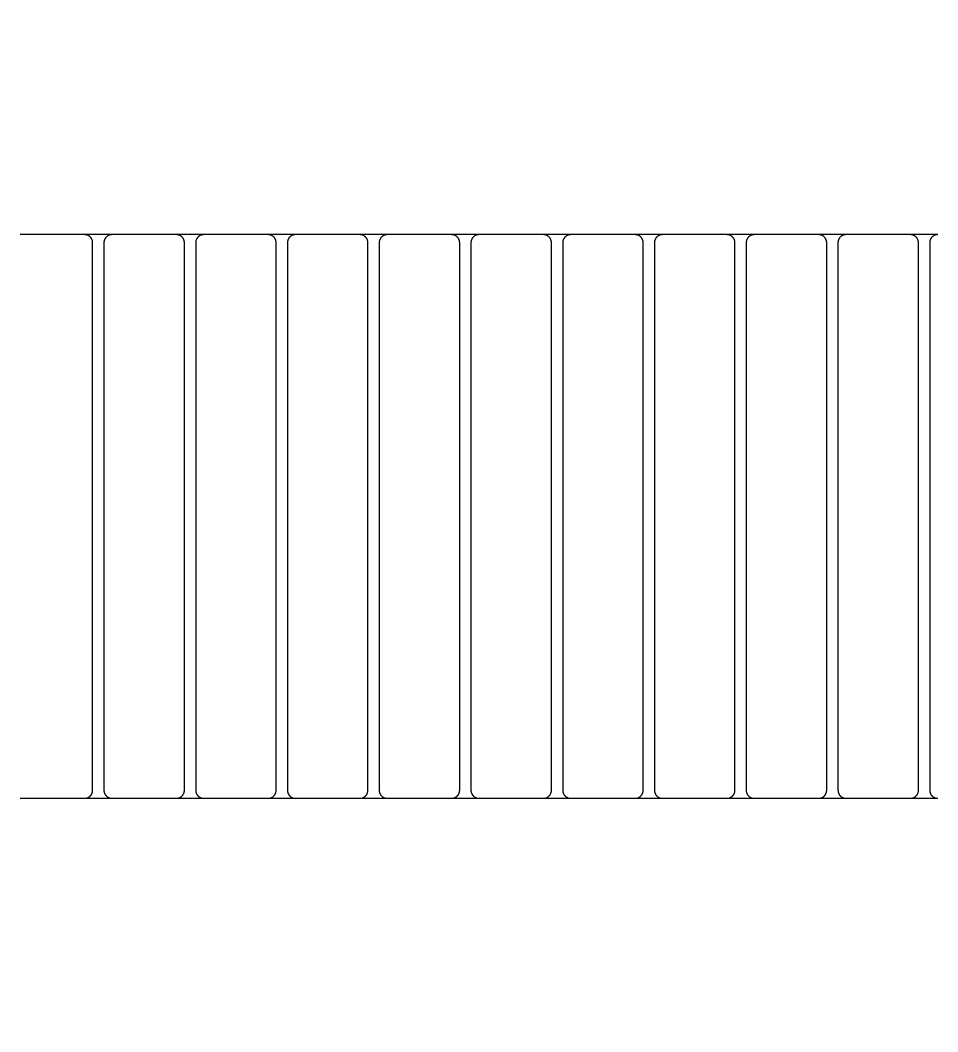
# Model space of a CAD drawing. Header units: millimetres. Extents: x -58335 to 291665, y -66693 to 213307.
# Drawn here: x 174283 to 174853, y -15647 to -15019 of the extents above; entities that cross this region are included whole.
import ezdxf

# ---------------------------------------------------------------- set-up
doc = ezdxf.new("R2010")
doc.units = ezdxf.units.MM
doc.header["$LTSCALE"] = 1000
for name, color, linetype in [('X-SITE$0$-MY-녹지', 254, 'Continuous'), ('X-SITE$0$-MY-시설선', 254, 'Continuous'), ('X-SITE$0$-MY-시설선 wood', 254, 'Continuous')]:
    doc.layers.add(name, color=color, linetype=linetype)
pattern_1 = [(0, (-29382.5, 14650.24), (317.5, 317.5), [158.75, -476.25]), (90, (-29303.13, 14570.87), (-317.5, 317.5), [158.75, -476.25])]

# ---------------------------------------------------------------- blocks, each defined once
blk = doc.blocks.new('X-SITE$0$GPSP-100')
at = {"layer": 'X-SITE$0$-MY-시설선'}
for points in [[(501.22, 0), (517.78, 0)], [(558.22, 0), (574.78, 0)], [(615.22, 0), (631.78, 0)], [(672.22, 0), (688.78, 0)], [(729.22, 0), (745.78, 0)], [(786.22, 0), (802.78, 0)], [(843.22, 0), (859.78, 0)], [(900.22, 0), (916.78, 0)], [(957.22, 0), (973.78, 0)], [(1014.22, 0), (1030.78, 0)], [(517.78, -350), (501.22, -350)], [(574.78, -350), (558.22, -350)], [(631.78, -350), (615.22, -350)], [(688.78, -350), (672.22, -350)], [(745.78, -350), (729.22, -350)], [(802.78, -350), (786.22, -350)], [(859.78, -350), (843.22, -350)], [(916.78, -350), (900.22, -350)], [(973.78, -350), (957.22, -350)], [(1030.78, -350), (1014.22, -350)]]:
    blk.add_lwpolyline(points, dxfattribs=at)
at = {"layer": 'X-SITE$0$-MY-시설선 wood'}
for points in [[(501, 0), (501.11, 0), (501.22, 0), (501.34, -0.01), (501.45, -0.02), (501.56, -0.03), (501.68, -0.05), (501.79, -0.06), (501.91, -0.08), (502.03, -0.11), (502.14, -0.13), (502.26, -0.16), (502.38, -0.19), (502.49, -0.23), (502.61, -0.27), (502.72, -0.31), (502.84, -0.35), (502.96, -0.4), (503.07, -0.45), (503.18, -0.5), (503.3, -0.56), (503.41, -0.62), (503.52, -0.68), (503.63, -0.75), (503.74, -0.81), (503.84, -0.89), (503.95, -0.96), (504.05, -1.04), (504.15, -1.12), (504.25, -1.2), (504.35, -1.29), (504.44, -1.37), (504.54, -1.46), (504.63, -1.56), (504.71, -1.65), (504.8, -1.75), (504.88, -1.85), (504.96, -1.95), (505.04, -2.05), (505.11, -2.16), (505.18, -2.26), (505.25, -2.37), (505.32, -2.48), (505.38, -2.59), (505.44, -2.7), (505.5, -2.82), (505.55, -2.93), (505.6, -3.04), (505.65, -3.16), (505.69, -3.28), (505.73, -3.39), (505.77, -3.51), (505.81, -3.62), (505.84, -3.74), (505.87, -3.86), (505.89, -3.97), (505.92, -4.09), (505.94, -4.21), (505.95, -4.32), (505.97, -4.44), (505.98, -4.55), (505.99, -4.66), (506, -4.78), (506, -4.89), (506, -5)], [(513, -5), (513, -4.89), (513, -4.78), (513.01, -4.66), (513.02, -4.55), (513.03, -4.44), (513.05, -4.32), (513.06, -4.21), (513.08, -4.09), (513.11, -3.97), (513.13, -3.86), (513.16, -3.74), (513.19, -3.62), (513.23, -3.51), (513.27, -3.39), (513.31, -3.28), (513.35, -3.16), (513.4, -3.04), (513.45, -2.93), (513.5, -2.82), (513.56, -2.7), (513.62, -2.59), (513.68, -2.48), (513.75, -2.37), (513.82, -2.26), (513.89, -2.16), (513.96, -2.05), (514.04, -1.95), (514.12, -1.85), (514.2, -1.75), (514.29, -1.65), (514.37, -1.56), (514.46, -1.46), (514.56, -1.37), (514.65, -1.29), (514.75, -1.2), (514.85, -1.12), (514.95, -1.04), (515.05, -0.96), (515.16, -0.89), (515.26, -0.81), (515.37, -0.75), (515.48, -0.68), (515.59, -0.62), (515.7, -0.56), (515.82, -0.5), (515.93, -0.45), (516.04, -0.4), (516.16, -0.35), (516.28, -0.31), (516.39, -0.27), (516.51, -0.23), (516.62, -0.19), (516.74, -0.16), (516.86, -0.13), (516.97, -0.11), (517.09, -0.08), (517.21, -0.06), (517.32, -0.05), (517.44, -0.03), (517.55, -0.02), (517.66, -0.01), (517.78, 0), (517.89, 0), (518, 0)], [(518, 0), (558, 0)], [(558, 0), (558.11, 0), (558.22, 0), (558.34, -0.01), (558.45, -0.02), (558.56, -0.03), (558.68, -0.05), (558.79, -0.06), (558.91, -0.08), (559.03, -0.11), (559.14, -0.13), (559.26, -0.16), (559.38, -0.19), (559.49, -0.23), (559.61, -0.27), (559.72, -0.31), (559.84, -0.35), (559.96, -0.4), (560.07, -0.45), (560.18, -0.5), (560.3, -0.56), (560.41, -0.62), (560.52, -0.68), (560.63, -0.75), (560.74, -0.81), (560.84, -0.89), (560.95, -0.96), (561.05, -1.04), (561.15, -1.12), (561.25, -1.2), (561.35, -1.29), (561.44, -1.37), (561.54, -1.46), (561.63, -1.56), (561.71, -1.65), (561.8, -1.75), (561.88, -1.85), (561.96, -1.95), (562.04, -2.05), (562.11, -2.16), (562.18, -2.26), (562.25, -2.37), (562.32, -2.48), (562.38, -2.59), (562.44, -2.7), (562.5, -2.82), (562.55, -2.93), (562.6, -3.04), (562.65, -3.16), (562.69, -3.28), (562.73, -3.39), (562.77, -3.51), (562.81, -3.62), (562.84, -3.74), (562.87, -3.86), (562.89, -3.97), (562.92, -4.09), (562.94, -4.21), (562.95, -4.32), (562.97, -4.44), (562.98, -4.55), (562.99, -4.66), (563, -4.78), (563, -4.89), (563, -5)], [(570, -5), (570, -4.89), (570, -4.78), (570.01, -4.66), (570.02, -4.55), (570.03, -4.44), (570.05, -4.32), (570.06, -4.21), (570.08, -4.09), (570.11, -3.97), (570.13, -3.86), (570.16, -3.74), (570.19, -3.62), (570.23, -3.51), (570.27, -3.39), (570.31, -3.28), (570.35, -3.16), (570.4, -3.04), (570.45, -2.93), (570.5, -2.82), (570.56, -2.7), (570.62, -2.59), (570.68, -2.48), (570.75, -2.37), (570.82, -2.26), (570.89, -2.16), (570.96, -2.05), (571.04, -1.95), (571.12, -1.85), (571.2, -1.75), (571.29, -1.65), (571.37, -1.56), (571.46, -1.46), (571.56, -1.37), (571.65, -1.29), (571.75, -1.2), (571.85, -1.12), (571.95, -1.04), (572.05, -0.96), (572.16, -0.89), (572.26, -0.81), (572.37, -0.75), (572.48, -0.68), (572.59, -0.62), (572.7, -0.56), (572.82, -0.5), (572.93, -0.45), (573.04, -0.4), (573.16, -0.35), (573.28, -0.31), (573.39, -0.27), (573.51, -0.23), (573.62, -0.19), (573.74, -0.16), (573.86, -0.13), (573.97, -0.11), (574.09, -0.08), (574.21, -0.06), (574.32, -0.05), (574.44, -0.03), (574.55, -0.02), (574.66, -0.01), (574.78, 0), (574.89, 0), (575, 0)], [(575, 0), (615, 0)], [(615, 0), (615.11, 0), (615.22, 0), (615.34, -0.01), (615.45, -0.02), (615.56, -0.03), (615.68, -0.05), (615.79, -0.06), (615.91, -0.08), (616.03, -0.11), (616.14, -0.13), (616.26, -0.16), (616.38, -0.19), (616.49, -0.23), (616.61, -0.27), (616.72, -0.31), (616.84, -0.35), (616.96, -0.4), (617.07, -0.45), (617.18, -0.5), (617.3, -0.56), (617.41, -0.62), (617.52, -0.68), (617.63, -0.75), (617.74, -0.81), (617.84, -0.89), (617.95, -0.96), (618.05, -1.04), (618.15, -1.12), (618.25, -1.2), (618.35, -1.29), (618.44, -1.37), (618.54, -1.46), (618.63, -1.56), (618.71, -1.65), (618.8, -1.75), (618.88, -1.85), (618.96, -1.95), (619.04, -2.05), (619.11, -2.16), (619.18, -2.26), (619.25, -2.37), (619.32, -2.48), (619.38, -2.59), (619.44, -2.7), (619.5, -2.82), (619.55, -2.93), (619.6, -3.04), (619.65, -3.16), (619.69, -3.28), (619.73, -3.39), (619.77, -3.51), (619.81, -3.62), (619.84, -3.74), (619.87, -3.86), (619.89, -3.97), (619.92, -4.09), (619.94, -4.21), (619.95, -4.32), (619.97, -4.44), (619.98, -4.55), (619.99, -4.66), (620, -4.78), (620, -4.89), (620, -5)], [(627, -5), (627, -4.89), (627, -4.78), (627.01, -4.66), (627.02, -4.55), (627.03, -4.44), (627.05, -4.32), (627.06, -4.21), (627.08, -4.09), (627.11, -3.97), (627.13, -3.86), (627.16, -3.74), (627.19, -3.62), (627.23, -3.51), (627.27, -3.39), (627.31, -3.28), (627.35, -3.16), (627.4, -3.04), (627.45, -2.93), (627.5, -2.82), (627.56, -2.7), (627.62, -2.59), (627.68, -2.48), (627.75, -2.37), (627.82, -2.26), (627.89, -2.16), (627.96, -2.05), (628.04, -1.95), (628.12, -1.85), (628.2, -1.75), (628.29, -1.65), (628.37, -1.56), (628.46, -1.46), (628.56, -1.37), (628.65, -1.29), (628.75, -1.2), (628.85, -1.12), (628.95, -1.04), (629.05, -0.96), (629.16, -0.89), (629.26, -0.81), (629.37, -0.75), (629.48, -0.68), (629.59, -0.62), (629.7, -0.56), (629.82, -0.5), (629.93, -0.45), (630.04, -0.4), (630.16, -0.35), (630.28, -0.31), (630.39, -0.27), (630.51, -0.23), (630.62, -0.19), (630.74, -0.16), (630.86, -0.13), (630.97, -0.11), (631.09, -0.08), (631.21, -0.06), (631.32, -0.05), (631.44, -0.03), (631.55, -0.02), (631.66, -0.01), (631.78, 0), (631.89, 0), (632, 0)], [(632, 0), (672, 0)], [(672, 0), (672.11, 0), (672.22, 0), (672.34, -0.01), (672.45, -0.02), (672.56, -0.03), (672.68, -0.05), (672.79, -0.06), (672.91, -0.08), (673.03, -0.11), (673.14, -0.13), (673.26, -0.16), (673.38, -0.19), (673.49, -0.23), (673.61, -0.27), (673.72, -0.31), (673.84, -0.35), (673.96, -0.4), (674.07, -0.45), (674.18, -0.5), (674.3, -0.56), (674.41, -0.62), (674.52, -0.68), (674.63, -0.75), (674.74, -0.81), (674.84, -0.89), (674.95, -0.96), (675.05, -1.04), (675.15, -1.12), (675.25, -1.2), (675.35, -1.29), (675.44, -1.37), (675.54, -1.46), (675.63, -1.56), (675.71, -1.65), (675.8, -1.75), (675.88, -1.85), (675.96, -1.95), (676.04, -2.05), (676.11, -2.16), (676.18, -2.26), (676.25, -2.37), (676.32, -2.48), (676.38, -2.59), (676.44, -2.7), (676.5, -2.82), (676.55, -2.93), (676.6, -3.04), (676.65, -3.16), (676.69, -3.28), (676.73, -3.39), (676.77, -3.51), (676.81, -3.62), (676.84, -3.74), (676.87, -3.86), (676.89, -3.97), (676.92, -4.09), (676.94, -4.21), (676.95, -4.32), (676.97, -4.44), (676.98, -4.55), (676.99, -4.66), (677, -4.78), (677, -4.89), (677, -5)], [(684, -5), (684, -4.89), (684, -4.78), (684.01, -4.66), (684.02, -4.55), (684.03, -4.44), (684.05, -4.32), (684.06, -4.21), (684.08, -4.09), (684.11, -3.97), (684.13, -3.86), (684.16, -3.74), (684.19, -3.62), (684.23, -3.51), (684.27, -3.39), (684.31, -3.28), (684.35, -3.16), (684.4, -3.04), (684.45, -2.93), (684.5, -2.82), (684.56, -2.7), (684.62, -2.59), (684.68, -2.48), (684.75, -2.37), (684.82, -2.26), (684.89, -2.16), (684.96, -2.05), (685.04, -1.95), (685.12, -1.85), (685.2, -1.75), (685.29, -1.65), (685.37, -1.56), (685.46, -1.46), (685.56, -1.37), (685.65, -1.29), (685.75, -1.2), (685.85, -1.12), (685.95, -1.04), (686.05, -0.96), (686.16, -0.89), (686.26, -0.81), (686.37, -0.75), (686.48, -0.68), (686.59, -0.62), (686.7, -0.56), (686.82, -0.5), (686.93, -0.45), (687.04, -0.4), (687.16, -0.35), (687.28, -0.31), (687.39, -0.27), (687.51, -0.23), (687.62, -0.19), (687.74, -0.16), (687.86, -0.13), (687.97, -0.11), (688.09, -0.08), (688.21, -0.06), (688.32, -0.05), (688.44, -0.03), (688.55, -0.02), (688.66, -0.01), (688.78, 0), (688.89, 0), (689, 0)], [(689, 0), (729, 0)], [(729, 0), (729.11, 0), (729.22, 0), (729.34, -0.01), (729.45, -0.02), (729.56, -0.03), (729.68, -0.05), (729.79, -0.06), (729.91, -0.08), (730.03, -0.11), (730.14, -0.13), (730.26, -0.16), (730.38, -0.19), (730.49, -0.23), (730.61, -0.27), (730.72, -0.31), (730.84, -0.35), (730.96, -0.4), (731.07, -0.45), (731.18, -0.5), (731.3, -0.56), (731.41, -0.62), (731.52, -0.68), (731.63, -0.75), (731.74, -0.81), (731.84, -0.89), (731.95, -0.96), (732.05, -1.04), (732.15, -1.12), (732.25, -1.2), (732.35, -1.29), (732.44, -1.37), (732.54, -1.46), (732.63, -1.56), (732.71, -1.65), (732.8, -1.75), (732.88, -1.85), (732.96, -1.95), (733.04, -2.05), (733.11, -2.16), (733.18, -2.26), (733.25, -2.37), (733.32, -2.48), (733.38, -2.59), (733.44, -2.7), (733.5, -2.82), (733.55, -2.93), (733.6, -3.04), (733.65, -3.16), (733.69, -3.28), (733.73, -3.39), (733.77, -3.51), (733.81, -3.62), (733.84, -3.74), (733.87, -3.86), (733.89, -3.97), (733.92, -4.09), (733.94, -4.21), (733.95, -4.32), (733.97, -4.44), (733.98, -4.55), (733.99, -4.66), (734, -4.78), (734, -4.89), (734, -5)], [(741, -5), (741, -4.89), (741, -4.78), (741.01, -4.66), (741.02, -4.55), (741.03, -4.44), (741.05, -4.32), (741.06, -4.21), (741.08, -4.09), (741.11, -3.97), (741.13, -3.86), (741.16, -3.74), (741.19, -3.62), (741.23, -3.51), (741.27, -3.39), (741.31, -3.28), (741.35, -3.16), (741.4, -3.04), (741.45, -2.93), (741.5, -2.82), (741.56, -2.7), (741.62, -2.59), (741.68, -2.48), (741.75, -2.37), (741.82, -2.26), (741.89, -2.16), (741.96, -2.05), (742.04, -1.95), (742.12, -1.85), (742.2, -1.75), (742.29, -1.65), (742.37, -1.56), (742.46, -1.46), (742.56, -1.37), (742.65, -1.29), (742.75, -1.2), (742.85, -1.12), (742.95, -1.04), (743.05, -0.96), (743.16, -0.89), (743.26, -0.81), (743.37, -0.75), (743.48, -0.68), (743.59, -0.62), (743.7, -0.56), (743.82, -0.5), (743.93, -0.45), (744.04, -0.4), (744.16, -0.35), (744.28, -0.31), (744.39, -0.27), (744.51, -0.23), (744.62, -0.19), (744.74, -0.16), (744.86, -0.13), (744.97, -0.11), (745.09, -0.08), (745.21, -0.06), (745.32, -0.05), (745.44, -0.03), (745.55, -0.02), (745.66, -0.01), (745.78, 0), (745.89, 0), (746, 0)], [(746, 0), (786, 0)], [(786, 0), (786.11, 0), (786.22, 0), (786.34, -0.01), (786.45, -0.02), (786.56, -0.03), (786.68, -0.05), (786.79, -0.06), (786.91, -0.08), (787.03, -0.11), (787.14, -0.13), (787.26, -0.16), (787.38, -0.19), (787.49, -0.23), (787.61, -0.27), (787.72, -0.31), (787.84, -0.35), (787.96, -0.4), (788.07, -0.45), (788.18, -0.5), (788.3, -0.56), (788.41, -0.62), (788.52, -0.68), (788.63, -0.75), (788.74, -0.81), (788.84, -0.89), (788.95, -0.96), (789.05, -1.04), (789.15, -1.12), (789.25, -1.2), (789.35, -1.29), (789.44, -1.37), (789.54, -1.46), (789.63, -1.56), (789.71, -1.65), (789.8, -1.75), (789.88, -1.85), (789.96, -1.95), (790.04, -2.05), (790.11, -2.16), (790.18, -2.26), (790.25, -2.37), (790.32, -2.48), (790.38, -2.59), (790.44, -2.7), (790.5, -2.82), (790.55, -2.93), (790.6, -3.04), (790.65, -3.16), (790.69, -3.28), (790.73, -3.39), (790.77, -3.51), (790.81, -3.62), (790.84, -3.74), (790.87, -3.86), (790.89, -3.97), (790.92, -4.09), (790.94, -4.21), (790.95, -4.32), (790.97, -4.44), (790.98, -4.55), (790.99, -4.66), (791, -4.78), (791, -4.89), (791, -5)], [(798, -5), (798, -4.89), (798, -4.78), (798.01, -4.66), (798.02, -4.55), (798.03, -4.44), (798.05, -4.32), (798.06, -4.21), (798.08, -4.09), (798.11, -3.97), (798.13, -3.86), (798.16, -3.74), (798.19, -3.62), (798.23, -3.51), (798.27, -3.39), (798.31, -3.28), (798.35, -3.16), (798.4, -3.04), (798.45, -2.93), (798.5, -2.82), (798.56, -2.7), (798.62, -2.59), (798.68, -2.48), (798.75, -2.37), (798.82, -2.26), (798.89, -2.16), (798.96, -2.05), (799.04, -1.95), (799.12, -1.85), (799.2, -1.75), (799.29, -1.65), (799.37, -1.56), (799.46, -1.46), (799.56, -1.37), (799.65, -1.29), (799.75, -1.2), (799.85, -1.12), (799.95, -1.04), (800.05, -0.96), (800.16, -0.89), (800.26, -0.81), (800.37, -0.75), (800.48, -0.68), (800.59, -0.62), (800.7, -0.56), (800.82, -0.5), (800.93, -0.45), (801.04, -0.4), (801.16, -0.35), (801.28, -0.31), (801.39, -0.27), (801.51, -0.23), (801.62, -0.19), (801.74, -0.16), (801.86, -0.13), (801.97, -0.11), (802.09, -0.08), (802.21, -0.06), (802.32, -0.05), (802.44, -0.03), (802.55, -0.02), (802.66, -0.01), (802.78, 0), (802.89, 0), (803, 0)], [(803, 0), (843, 0)], [(843, 0), (843.11, 0), (843.22, 0), (843.34, -0.01), (843.45, -0.02), (843.56, -0.03), (843.68, -0.05), (843.79, -0.06), (843.91, -0.08), (844.03, -0.11), (844.14, -0.13), (844.26, -0.16), (844.38, -0.19), (844.49, -0.23), (844.61, -0.27), (844.72, -0.31), (844.84, -0.35), (844.96, -0.4), (845.07, -0.45), (845.18, -0.5), (845.3, -0.56), (845.41, -0.62), (845.52, -0.68), (845.63, -0.75), (845.74, -0.81), (845.84, -0.89), (845.95, -0.96), (846.05, -1.04), (846.15, -1.12), (846.25, -1.2), (846.35, -1.29), (846.44, -1.37), (846.54, -1.46), (846.63, -1.56), (846.71, -1.65), (846.8, -1.75), (846.88, -1.85), (846.96, -1.95), (847.04, -2.05), (847.11, -2.16), (847.18, -2.26), (847.25, -2.37), (847.32, -2.48), (847.38, -2.59), (847.44, -2.7), (847.5, -2.82), (847.55, -2.93), (847.6, -3.04), (847.65, -3.16), (847.69, -3.28), (847.73, -3.39), (847.77, -3.51), (847.81, -3.62), (847.84, -3.74), (847.87, -3.86), (847.89, -3.97), (847.92, -4.09), (847.94, -4.21), (847.95, -4.32), (847.97, -4.44), (847.98, -4.55), (847.99, -4.66), (848, -4.78), (848, -4.89), (848, -5)], [(855, -5), (855, -4.89), (855, -4.78), (855.01, -4.66), (855.02, -4.55), (855.03, -4.44), (855.05, -4.32), (855.06, -4.21), (855.08, -4.09), (855.11, -3.97), (855.13, -3.86), (855.16, -3.74), (855.19, -3.62), (855.23, -3.51), (855.27, -3.39), (855.31, -3.28), (855.35, -3.16), (855.4, -3.04), (855.45, -2.93), (855.5, -2.82), (855.56, -2.7), (855.62, -2.59), (855.68, -2.48), (855.75, -2.37), (855.82, -2.26), (855.89, -2.16), (855.96, -2.05), (856.04, -1.95), (856.12, -1.85), (856.2, -1.75), (856.29, -1.65), (856.37, -1.56), (856.46, -1.46), (856.56, -1.37), (856.65, -1.29), (856.75, -1.2), (856.85, -1.12), (856.95, -1.04), (857.05, -0.96), (857.16, -0.89), (857.26, -0.81), (857.37, -0.75), (857.48, -0.68), (857.59, -0.62), (857.7, -0.56), (857.82, -0.5), (857.93, -0.45), (858.04, -0.4), (858.16, -0.35), (858.28, -0.31), (858.39, -0.27), (858.51, -0.23), (858.62, -0.19), (858.74, -0.16), (858.86, -0.13), (858.97, -0.11), (859.09, -0.08), (859.21, -0.06), (859.32, -0.05), (859.44, -0.03), (859.55, -0.02), (859.66, -0.01), (859.78, 0), (859.89, 0), (860, 0)], [(860, 0), (900, 0)], [(900, 0), (900.11, 0), (900.22, 0), (900.34, -0.01), (900.45, -0.02), (900.56, -0.03), (900.68, -0.05), (900.79, -0.06), (900.91, -0.08), (901.03, -0.11), (901.14, -0.13), (901.26, -0.16), (901.38, -0.19), (901.49, -0.23), (901.61, -0.27), (901.72, -0.31), (901.84, -0.35), (901.96, -0.4), (902.07, -0.45), (902.18, -0.5), (902.3, -0.56), (902.41, -0.62), (902.52, -0.68), (902.63, -0.75), (902.74, -0.81), (902.84, -0.89), (902.95, -0.96), (903.05, -1.04), (903.15, -1.12), (903.25, -1.2), (903.35, -1.29), (903.44, -1.37), (903.54, -1.46), (903.63, -1.56), (903.71, -1.65), (903.8, -1.75), (903.88, -1.85), (903.96, -1.95), (904.04, -2.05), (904.11, -2.16), (904.18, -2.26), (904.25, -2.37), (904.32, -2.48), (904.38, -2.59), (904.44, -2.7), (904.5, -2.82), (904.55, -2.93), (904.6, -3.04), (904.65, -3.16), (904.69, -3.28), (904.73, -3.39), (904.77, -3.51), (904.81, -3.62), (904.84, -3.74), (904.87, -3.86), (904.89, -3.97), (904.92, -4.09), (904.94, -4.21), (904.95, -4.32), (904.97, -4.44), (904.98, -4.55), (904.99, -4.66), (905, -4.78), (905, -4.89), (905, -5)], [(912, -5), (912, -4.89), (912, -4.78), (912.01, -4.66), (912.02, -4.55), (912.03, -4.44), (912.05, -4.32), (912.06, -4.21), (912.08, -4.09), (912.11, -3.97), (912.13, -3.86), (912.16, -3.74), (912.19, -3.62), (912.23, -3.51), (912.27, -3.39), (912.31, -3.28), (912.35, -3.16), (912.4, -3.04), (912.45, -2.93), (912.5, -2.82), (912.56, -2.7), (912.62, -2.59), (912.68, -2.48), (912.75, -2.37), (912.82, -2.26), (912.89, -2.16), (912.96, -2.05), (913.04, -1.95), (913.12, -1.85), (913.2, -1.75), (913.29, -1.65), (913.37, -1.56), (913.46, -1.46), (913.56, -1.37), (913.65, -1.29), (913.75, -1.2), (913.85, -1.12), (913.95, -1.04), (914.05, -0.96), (914.16, -0.89), (914.26, -0.81), (914.37, -0.75), (914.48, -0.68), (914.59, -0.62), (914.7, -0.56), (914.82, -0.5), (914.93, -0.45), (915.04, -0.4), (915.16, -0.35), (915.28, -0.31), (915.39, -0.27), (915.51, -0.23), (915.62, -0.19), (915.74, -0.16), (915.86, -0.13), (915.97, -0.11), (916.09, -0.08), (916.21, -0.06), (916.32, -0.05), (916.44, -0.03), (916.55, -0.02), (916.66, -0.01), (916.78, 0), (916.89, 0), (917, 0)], [(917, 0), (957, 0)], [(957, 0), (957.11, 0), (957.22, 0), (957.34, -0.01), (957.45, -0.02), (957.56, -0.03), (957.68, -0.05), (957.79, -0.06), (957.91, -0.08), (958.03, -0.11), (958.14, -0.13), (958.26, -0.16), (958.38, -0.19), (958.49, -0.23), (958.61, -0.27), (958.72, -0.31), (958.84, -0.35), (958.96, -0.4), (959.07, -0.45), (959.18, -0.5), (959.3, -0.56), (959.41, -0.62), (959.52, -0.68), (959.63, -0.75), (959.74, -0.81), (959.84, -0.89), (959.95, -0.96), (960.05, -1.04), (960.15, -1.12), (960.25, -1.2), (960.35, -1.29), (960.44, -1.37), (960.54, -1.46), (960.63, -1.56), (960.71, -1.65), (960.8, -1.75), (960.88, -1.85), (960.96, -1.95), (961.04, -2.05), (961.11, -2.16), (961.18, -2.26), (961.25, -2.37), (961.32, -2.48), (961.38, -2.59), (961.44, -2.7), (961.5, -2.82), (961.55, -2.93), (961.6, -3.04), (961.65, -3.16), (961.69, -3.28), (961.73, -3.39), (961.77, -3.51), (961.81, -3.62), (961.84, -3.74), (961.87, -3.86), (961.89, -3.97), (961.92, -4.09), (961.94, -4.21), (961.95, -4.32), (961.97, -4.44), (961.98, -4.55), (961.99, -4.66), (962, -4.78), (962, -4.89), (962, -5)], [(969, -5), (969, -4.89), (969, -4.78), (969.01, -4.66), (969.02, -4.55), (969.03, -4.44), (969.05, -4.32), (969.06, -4.21), (969.08, -4.09), (969.11, -3.97), (969.13, -3.86), (969.16, -3.74), (969.19, -3.62), (969.23, -3.51), (969.27, -3.39), (969.31, -3.28), (969.35, -3.16), (969.4, -3.04), (969.45, -2.93), (969.5, -2.82), (969.56, -2.7), (969.62, -2.59), (969.68, -2.48), (969.75, -2.37), (969.82, -2.26), (969.89, -2.16), (969.96, -2.05), (970.04, -1.95), (970.12, -1.85), (970.2, -1.75), (970.29, -1.65), (970.37, -1.56), (970.46, -1.46), (970.56, -1.37), (970.65, -1.29), (970.75, -1.2), (970.85, -1.12), (970.95, -1.04), (971.05, -0.96), (971.16, -0.89), (971.26, -0.81), (971.37, -0.75), (971.48, -0.68), (971.59, -0.62), (971.7, -0.56), (971.82, -0.5), (971.93, -0.45), (972.04, -0.4), (972.16, -0.35), (972.28, -0.31), (972.39, -0.27), (972.51, -0.23), (972.62, -0.19), (972.74, -0.16), (972.86, -0.13), (972.97, -0.11), (973.09, -0.08), (973.21, -0.06), (973.32, -0.05), (973.44, -0.03), (973.55, -0.02), (973.66, -0.01), (973.78, 0), (973.89, 0), (974, 0)], [(974, 0), (1014, 0)], [(1014, 0), (1014.11, 0), (1014.22, 0), (1014.34, -0.01), (1014.45, -0.02), (1014.56, -0.03), (1014.68, -0.05), (1014.79, -0.06), (1014.91, -0.08), (1015.03, -0.11), (1015.14, -0.13), (1015.26, -0.16), (1015.38, -0.19), (1015.49, -0.23), (1015.61, -0.27), (1015.72, -0.31), (1015.84, -0.35), (1015.96, -0.4), (1016.07, -0.45), (1016.18, -0.5), (1016.3, -0.56), (1016.41, -0.62), (1016.52, -0.68), (1016.63, -0.75), (1016.74, -0.81), (1016.84, -0.89), (1016.95, -0.96), (1017.05, -1.04), (1017.15, -1.12), (1017.25, -1.2), (1017.35, -1.29), (1017.44, -1.37), (1017.54, -1.46), (1017.63, -1.56), (1017.71, -1.65), (1017.8, -1.75), (1017.88, -1.85), (1017.96, -1.95), (1018.04, -2.05), (1018.11, -2.16), (1018.18, -2.26), (1018.25, -2.37), (1018.32, -2.48), (1018.38, -2.59), (1018.44, -2.7), (1018.5, -2.82), (1018.55, -2.93), (1018.6, -3.04), (1018.65, -3.16), (1018.69, -3.28), (1018.73, -3.39), (1018.77, -3.51), (1018.81, -3.62), (1018.84, -3.74), (1018.87, -3.86), (1018.89, -3.97), (1018.92, -4.09), (1018.94, -4.21), (1018.95, -4.32), (1018.97, -4.44), (1018.98, -4.55), (1018.99, -4.66), (1019, -4.78), (1019, -4.89), (1019, -5)], [(1026, -5), (1026, -4.89), (1026, -4.78), (1026.01, -4.66), (1026.02, -4.55), (1026.03, -4.44), (1026.05, -4.32), (1026.06, -4.21), (1026.08, -4.09), (1026.11, -3.97), (1026.13, -3.86), (1026.16, -3.74), (1026.19, -3.62), (1026.23, -3.51), (1026.27, -3.39), (1026.31, -3.28), (1026.35, -3.16), (1026.4, -3.04), (1026.45, -2.93), (1026.5, -2.82), (1026.56, -2.7), (1026.62, -2.59), (1026.68, -2.48), (1026.75, -2.37), (1026.82, -2.26), (1026.89, -2.16), (1026.96, -2.05), (1027.04, -1.95), (1027.12, -1.85), (1027.2, -1.75), (1027.29, -1.65), (1027.37, -1.56), (1027.46, -1.46), (1027.56, -1.37), (1027.65, -1.29), (1027.75, -1.2), (1027.85, -1.12), (1027.95, -1.04), (1028.05, -0.96), (1028.16, -0.89), (1028.26, -0.81), (1028.37, -0.75), (1028.48, -0.68), (1028.59, -0.62), (1028.7, -0.56), (1028.82, -0.5), (1028.93, -0.45), (1029.04, -0.4), (1029.16, -0.35), (1029.28, -0.31), (1029.39, -0.27), (1029.51, -0.23), (1029.62, -0.19), (1029.74, -0.16), (1029.86, -0.13), (1029.97, -0.11), (1030.09, -0.08), (1030.21, -0.06), (1030.32, -0.05), (1030.44, -0.03), (1030.55, -0.02), (1030.66, -0.01), (1030.78, 0), (1030.89, 0), (1031, 0)], [(1031, 0), (1071, 0)], [(506, -5), (506, -345)], [(513, -345), (513, -5)], [(563, -5), (563, -345)], [(570, -345), (570, -5)], [(620, -5), (620, -345)], [(627, -345), (627, -5)], [(677, -5), (677, -345)], [(684, -345), (684, -5)], [(734, -5), (734, -345)], [(741, -345), (741, -5)], [(791, -5), (791, -345)], [(798, -345), (798, -5)], [(848, -5), (848, -345)], [(855, -345), (855, -5)], [(905, -5), (905, -345)], [(912, -345), (912, -5)], [(962, -5), (962, -345)], [(969, -345), (969, -5)], [(1019, -5), (1019, -345)], [(1026, -345), (1026, -5)], [(506, -345), (506, -345.11), (506, -345.22), (505.99, -345.34), (505.98, -345.45), (505.97, -345.56), (505.95, -345.68), (505.94, -345.79), (505.92, -345.91), (505.89, -346.03), (505.87, -346.14), (505.84, -346.26), (505.81, -346.38), (505.77, -346.49), (505.73, -346.61), (505.69, -346.72), (505.65, -346.84), (505.6, -346.96), (505.55, -347.07), (505.5, -347.18), (505.44, -347.3), (505.38, -347.41), (505.32, -347.52), (505.25, -347.63), (505.18, -347.74), (505.11, -347.84), (505.04, -347.95), (504.96, -348.05), (504.88, -348.15), (504.8, -348.25), (504.71, -348.35), (504.63, -348.44), (504.54, -348.54), (504.44, -348.63), (504.35, -348.71), (504.25, -348.8), (504.15, -348.88), (504.05, -348.96), (503.95, -349.04), (503.84, -349.11), (503.74, -349.18), (503.63, -349.25), (503.52, -349.32), (503.41, -349.38), (503.3, -349.44), (503.18, -349.5), (503.07, -349.55), (502.96, -349.6), (502.84, -349.65), (502.72, -349.69), (502.61, -349.73), (502.49, -349.77), (502.38, -349.81), (502.26, -349.84), (502.14, -349.87), (502.03, -349.89), (501.91, -349.92), (501.79, -349.94), (501.68, -349.95), (501.56, -349.97), (501.45, -349.98), (501.34, -349.99), (501.22, -349.99), (501.11, -350), (501, -350)], [(518, -350), (517.89, -350), (517.78, -349.99), (517.66, -349.99), (517.55, -349.98), (517.44, -349.97), (517.32, -349.95), (517.21, -349.94), (517.09, -349.92), (516.97, -349.89), (516.86, -349.87), (516.74, -349.84), (516.62, -349.81), (516.51, -349.77), (516.39, -349.73), (516.28, -349.69), (516.16, -349.65), (516.04, -349.6), (515.93, -349.55), (515.82, -349.5), (515.7, -349.44), (515.59, -349.38), (515.48, -349.32), (515.37, -349.25), (515.26, -349.18), (515.16, -349.11), (515.05, -349.04), (514.95, -348.96), (514.85, -348.88), (514.75, -348.8), (514.65, -348.71), (514.56, -348.63), (514.46, -348.54), (514.37, -348.44), (514.29, -348.35), (514.2, -348.25), (514.12, -348.15), (514.04, -348.05), (513.96, -347.95), (513.89, -347.84), (513.82, -347.74), (513.75, -347.63), (513.68, -347.52), (513.62, -347.41), (513.56, -347.3), (513.5, -347.18), (513.45, -347.07), (513.4, -346.96), (513.35, -346.84), (513.31, -346.72), (513.27, -346.61), (513.23, -346.49), (513.19, -346.38), (513.16, -346.26), (513.13, -346.14), (513.11, -346.03), (513.08, -345.91), (513.06, -345.79), (513.05, -345.68), (513.03, -345.56), (513.02, -345.45), (513.01, -345.34), (513, -345.22), (513, -345.11), (513, -345)], [(563, -345), (563, -345.11), (563, -345.22), (562.99, -345.34), (562.98, -345.45), (562.97, -345.56), (562.95, -345.68), (562.94, -345.79), (562.92, -345.91), (562.89, -346.03), (562.87, -346.14), (562.84, -346.26), (562.81, -346.38), (562.77, -346.49), (562.73, -346.61), (562.69, -346.72), (562.65, -346.84), (562.6, -346.96), (562.55, -347.07), (562.5, -347.18), (562.44, -347.3), (562.38, -347.41), (562.32, -347.52), (562.25, -347.63), (562.18, -347.74), (562.11, -347.84), (562.04, -347.95), (561.96, -348.05), (561.88, -348.15), (561.8, -348.25), (561.71, -348.35), (561.63, -348.44), (561.54, -348.54), (561.44, -348.63), (561.35, -348.71), (561.25, -348.8), (561.15, -348.88), (561.05, -348.96), (560.95, -349.04), (560.84, -349.11), (560.74, -349.18), (560.63, -349.25), (560.52, -349.32), (560.41, -349.38), (560.3, -349.44), (560.18, -349.5), (560.07, -349.55), (559.96, -349.6), (559.84, -349.65), (559.72, -349.69), (559.61, -349.73), (559.49, -349.77), (559.38, -349.81), (559.26, -349.84), (559.14, -349.87), (559.03, -349.89), (558.91, -349.92), (558.79, -349.94), (558.68, -349.95), (558.56, -349.97), (558.45, -349.98), (558.34, -349.99), (558.22, -349.99), (558.11, -350), (558, -350)], [(575, -350), (574.89, -350), (574.78, -349.99), (574.66, -349.99), (574.55, -349.98), (574.44, -349.97), (574.32, -349.95), (574.21, -349.94), (574.09, -349.92), (573.97, -349.89), (573.86, -349.87), (573.74, -349.84), (573.62, -349.81), (573.51, -349.77), (573.39, -349.73), (573.28, -349.69), (573.16, -349.65), (573.04, -349.6), (572.93, -349.55), (572.82, -349.5), (572.7, -349.44), (572.59, -349.38), (572.48, -349.32), (572.37, -349.25), (572.26, -349.18), (572.16, -349.11), (572.05, -349.04), (571.95, -348.96), (571.85, -348.88), (571.75, -348.8), (571.65, -348.71), (571.56, -348.63), (571.46, -348.54), (571.37, -348.44), (571.29, -348.35), (571.2, -348.25), (571.12, -348.15), (571.04, -348.05), (570.96, -347.95), (570.89, -347.84), (570.82, -347.74), (570.75, -347.63), (570.68, -347.52), (570.62, -347.41), (570.56, -347.3), (570.5, -347.18), (570.45, -347.07), (570.4, -346.96), (570.35, -346.84), (570.31, -346.72), (570.27, -346.61), (570.23, -346.49), (570.19, -346.38), (570.16, -346.26), (570.13, -346.14), (570.11, -346.03), (570.08, -345.91), (570.06, -345.79), (570.05, -345.68), (570.03, -345.56), (570.02, -345.45), (570.01, -345.34), (570, -345.22), (570, -345.11), (570, -345)], [(620, -345), (620, -345.11), (620, -345.22), (619.99, -345.34), (619.98, -345.45), (619.97, -345.56), (619.95, -345.68), (619.94, -345.79), (619.92, -345.91), (619.89, -346.03), (619.87, -346.14), (619.84, -346.26), (619.81, -346.38), (619.77, -346.49), (619.73, -346.61), (619.69, -346.72), (619.65, -346.84), (619.6, -346.96), (619.55, -347.07), (619.5, -347.18), (619.44, -347.3), (619.38, -347.41), (619.32, -347.52), (619.25, -347.63), (619.18, -347.74), (619.11, -347.84), (619.04, -347.95), (618.96, -348.05), (618.88, -348.15), (618.8, -348.25), (618.71, -348.35), (618.63, -348.44), (618.54, -348.54), (618.44, -348.63), (618.35, -348.71), (618.25, -348.8), (618.15, -348.88), (618.05, -348.96), (617.95, -349.04), (617.84, -349.11), (617.74, -349.18), (617.63, -349.25), (617.52, -349.32), (617.41, -349.38), (617.3, -349.44), (617.18, -349.5), (617.07, -349.55), (616.96, -349.6), (616.84, -349.65), (616.72, -349.69), (616.61, -349.73), (616.49, -349.77), (616.38, -349.81), (616.26, -349.84), (616.14, -349.87), (616.03, -349.89), (615.91, -349.92), (615.79, -349.94), (615.68, -349.95), (615.56, -349.97), (615.45, -349.98), (615.34, -349.99), (615.22, -349.99), (615.11, -350), (615, -350)], [(632, -350), (631.89, -350), (631.78, -349.99), (631.66, -349.99), (631.55, -349.98), (631.44, -349.97), (631.32, -349.95), (631.21, -349.94), (631.09, -349.92), (630.97, -349.89), (630.86, -349.87), (630.74, -349.84), (630.62, -349.81), (630.51, -349.77), (630.39, -349.73), (630.28, -349.69), (630.16, -349.65), (630.04, -349.6), (629.93, -349.55), (629.82, -349.5), (629.7, -349.44), (629.59, -349.38), (629.48, -349.32), (629.37, -349.25), (629.26, -349.18), (629.16, -349.11), (629.05, -349.04), (628.95, -348.96), (628.85, -348.88), (628.75, -348.8), (628.65, -348.71), (628.56, -348.63), (628.46, -348.54), (628.37, -348.44), (628.29, -348.35), (628.2, -348.25), (628.12, -348.15), (628.04, -348.05), (627.96, -347.95), (627.89, -347.84), (627.82, -347.74), (627.75, -347.63), (627.68, -347.52), (627.62, -347.41), (627.56, -347.3), (627.5, -347.18), (627.45, -347.07), (627.4, -346.96), (627.35, -346.84), (627.31, -346.72), (627.27, -346.61), (627.23, -346.49), (627.19, -346.38), (627.16, -346.26), (627.13, -346.14), (627.11, -346.03), (627.08, -345.91), (627.06, -345.79), (627.05, -345.68), (627.03, -345.56), (627.02, -345.45), (627.01, -345.34), (627, -345.22), (627, -345.11), (627, -345)], [(677, -345), (677, -345.11), (677, -345.22), (676.99, -345.34), (676.98, -345.45), (676.97, -345.56), (676.95, -345.68), (676.94, -345.79), (676.92, -345.91), (676.89, -346.03), (676.87, -346.14), (676.84, -346.26), (676.81, -346.38), (676.77, -346.49), (676.73, -346.61), (676.69, -346.72), (676.65, -346.84), (676.6, -346.96), (676.55, -347.07), (676.5, -347.18), (676.44, -347.3), (676.38, -347.41), (676.32, -347.52), (676.25, -347.63), (676.18, -347.74), (676.11, -347.84), (676.04, -347.95), (675.96, -348.05), (675.88, -348.15), (675.8, -348.25), (675.71, -348.35), (675.63, -348.44), (675.54, -348.54), (675.44, -348.63), (675.35, -348.71), (675.25, -348.8), (675.15, -348.88), (675.05, -348.96), (674.95, -349.04), (674.84, -349.11), (674.74, -349.18), (674.63, -349.25), (674.52, -349.32), (674.41, -349.38), (674.3, -349.44), (674.18, -349.5), (674.07, -349.55), (673.96, -349.6), (673.84, -349.65), (673.72, -349.69), (673.61, -349.73), (673.49, -349.77), (673.38, -349.81), (673.26, -349.84), (673.14, -349.87), (673.03, -349.89), (672.91, -349.92), (672.79, -349.94), (672.68, -349.95), (672.56, -349.97), (672.45, -349.98), (672.34, -349.99), (672.22, -349.99), (672.11, -350), (672, -350)], [(689, -350), (688.89, -350), (688.78, -349.99), (688.66, -349.99), (688.55, -349.98), (688.44, -349.97), (688.32, -349.95), (688.21, -349.94), (688.09, -349.92), (687.97, -349.89), (687.86, -349.87), (687.74, -349.84), (687.62, -349.81), (687.51, -349.77), (687.39, -349.73), (687.28, -349.69), (687.16, -349.65), (687.04, -349.6), (686.93, -349.55), (686.82, -349.5), (686.7, -349.44), (686.59, -349.38), (686.48, -349.32), (686.37, -349.25), (686.26, -349.18), (686.16, -349.11), (686.05, -349.04), (685.95, -348.96), (685.85, -348.88), (685.75, -348.8), (685.65, -348.71), (685.56, -348.63), (685.46, -348.54), (685.37, -348.44), (685.29, -348.35), (685.2, -348.25), (685.12, -348.15), (685.04, -348.05), (684.96, -347.95), (684.89, -347.84), (684.82, -347.74), (684.75, -347.63), (684.68, -347.52), (684.62, -347.41), (684.56, -347.3), (684.5, -347.18), (684.45, -347.07), (684.4, -346.96), (684.35, -346.84), (684.31, -346.72), (684.27, -346.61), (684.23, -346.49), (684.19, -346.38), (684.16, -346.26), (684.13, -346.14), (684.11, -346.03), (684.08, -345.91), (684.06, -345.79), (684.05, -345.68), (684.03, -345.56), (684.02, -345.45), (684.01, -345.34), (684, -345.22), (684, -345.11), (684, -345)], [(734, -345), (734, -345.11), (734, -345.22), (733.99, -345.34), (733.98, -345.45), (733.97, -345.56), (733.95, -345.68), (733.94, -345.79), (733.92, -345.91), (733.89, -346.03), (733.87, -346.14), (733.84, -346.26), (733.81, -346.38), (733.77, -346.49), (733.73, -346.61), (733.69, -346.72), (733.65, -346.84), (733.6, -346.96), (733.55, -347.07), (733.5, -347.18), (733.44, -347.3), (733.38, -347.41), (733.32, -347.52), (733.25, -347.63), (733.18, -347.74), (733.11, -347.84), (733.04, -347.95), (732.96, -348.05), (732.88, -348.15), (732.8, -348.25), (732.71, -348.35), (732.63, -348.44), (732.54, -348.54), (732.44, -348.63), (732.35, -348.71), (732.25, -348.8), (732.15, -348.88), (732.05, -348.96), (731.95, -349.04), (731.84, -349.11), (731.74, -349.18), (731.63, -349.25), (731.52, -349.32), (731.41, -349.38), (731.3, -349.44), (731.18, -349.5), (731.07, -349.55), (730.96, -349.6), (730.84, -349.65), (730.72, -349.69), (730.61, -349.73), (730.49, -349.77), (730.38, -349.81), (730.26, -349.84), (730.14, -349.87), (730.03, -349.89), (729.91, -349.92), (729.79, -349.94), (729.68, -349.95), (729.56, -349.97), (729.45, -349.98), (729.34, -349.99), (729.22, -349.99), (729.11, -350), (729, -350)], [(746, -350), (745.89, -350), (745.78, -349.99), (745.66, -349.99), (745.55, -349.98), (745.44, -349.97), (745.32, -349.95), (745.21, -349.94), (745.09, -349.92), (744.97, -349.89), (744.86, -349.87), (744.74, -349.84), (744.62, -349.81), (744.51, -349.77), (744.39, -349.73), (744.28, -349.69), (744.16, -349.65), (744.04, -349.6), (743.93, -349.55), (743.82, -349.5), (743.7, -349.44), (743.59, -349.38), (743.48, -349.32), (743.37, -349.25), (743.26, -349.18), (743.16, -349.11), (743.05, -349.04), (742.95, -348.96), (742.85, -348.88), (742.75, -348.8), (742.65, -348.71), (742.56, -348.63), (742.46, -348.54), (742.37, -348.44), (742.29, -348.35), (742.2, -348.25), (742.12, -348.15), (742.04, -348.05), (741.96, -347.95), (741.89, -347.84), (741.82, -347.74), (741.75, -347.63), (741.68, -347.52), (741.62, -347.41), (741.56, -347.3), (741.5, -347.18), (741.45, -347.07), (741.4, -346.96), (741.35, -346.84), (741.31, -346.72), (741.27, -346.61), (741.23, -346.49), (741.19, -346.38), (741.16, -346.26), (741.13, -346.14), (741.11, -346.03), (741.08, -345.91), (741.06, -345.79), (741.05, -345.68), (741.03, -345.56), (741.02, -345.45), (741.01, -345.34), (741, -345.22), (741, -345.11), (741, -345)], [(791, -345), (791, -345.11), (791, -345.22), (790.99, -345.34), (790.98, -345.45), (790.97, -345.56), (790.95, -345.68), (790.94, -345.79), (790.92, -345.91), (790.89, -346.03), (790.87, -346.14), (790.84, -346.26), (790.81, -346.38), (790.77, -346.49), (790.73, -346.61), (790.69, -346.72), (790.65, -346.84), (790.6, -346.96), (790.55, -347.07), (790.5, -347.18), (790.44, -347.3), (790.38, -347.41), (790.32, -347.52), (790.25, -347.63), (790.18, -347.74), (790.11, -347.84), (790.04, -347.95), (789.96, -348.05), (789.88, -348.15), (789.8, -348.25), (789.71, -348.35), (789.63, -348.44), (789.54, -348.54), (789.44, -348.63), (789.35, -348.71), (789.25, -348.8), (789.15, -348.88), (789.05, -348.96), (788.95, -349.04), (788.84, -349.11), (788.74, -349.18), (788.63, -349.25), (788.52, -349.32), (788.41, -349.38), (788.3, -349.44), (788.18, -349.5), (788.07, -349.55), (787.96, -349.6), (787.84, -349.65), (787.72, -349.69), (787.61, -349.73), (787.49, -349.77), (787.38, -349.81), (787.26, -349.84), (787.14, -349.87), (787.03, -349.89), (786.91, -349.92), (786.79, -349.94), (786.68, -349.95), (786.56, -349.97), (786.45, -349.98), (786.34, -349.99), (786.22, -349.99), (786.11, -350), (786, -350)], [(803, -350), (802.89, -350), (802.78, -349.99), (802.66, -349.99), (802.55, -349.98), (802.44, -349.97), (802.32, -349.95), (802.21, -349.94), (802.09, -349.92), (801.97, -349.89), (801.86, -349.87), (801.74, -349.84), (801.62, -349.81), (801.51, -349.77), (801.39, -349.73), (801.28, -349.69), (801.16, -349.65), (801.04, -349.6), (800.93, -349.55), (800.82, -349.5), (800.7, -349.44), (800.59, -349.38), (800.48, -349.32), (800.37, -349.25), (800.26, -349.18), (800.16, -349.11), (800.05, -349.04), (799.95, -348.96), (799.85, -348.88), (799.75, -348.8), (799.65, -348.71), (799.56, -348.63), (799.46, -348.54), (799.37, -348.44), (799.29, -348.35), (799.2, -348.25), (799.12, -348.15), (799.04, -348.05), (798.96, -347.95), (798.89, -347.84), (798.82, -347.74), (798.75, -347.63), (798.68, -347.52), (798.62, -347.41), (798.56, -347.3), (798.5, -347.18), (798.45, -347.07), (798.4, -346.96), (798.35, -346.84), (798.31, -346.72), (798.27, -346.61), (798.23, -346.49), (798.19, -346.38), (798.16, -346.26), (798.13, -346.14), (798.11, -346.03), (798.08, -345.91), (798.06, -345.79), (798.05, -345.68), (798.03, -345.56), (798.02, -345.45), (798.01, -345.34), (798, -345.22), (798, -345.11), (798, -345)], [(848, -345), (848, -345.11), (848, -345.22), (847.99, -345.34), (847.98, -345.45), (847.97, -345.56), (847.95, -345.68), (847.94, -345.79), (847.92, -345.91), (847.89, -346.03), (847.87, -346.14), (847.84, -346.26), (847.81, -346.38), (847.77, -346.49), (847.73, -346.61), (847.69, -346.72), (847.65, -346.84), (847.6, -346.96), (847.55, -347.07), (847.5, -347.18), (847.44, -347.3), (847.38, -347.41), (847.32, -347.52), (847.25, -347.63), (847.18, -347.74), (847.11, -347.84), (847.04, -347.95), (846.96, -348.05), (846.88, -348.15), (846.8, -348.25), (846.71, -348.35), (846.63, -348.44), (846.54, -348.54), (846.44, -348.63), (846.35, -348.71), (846.25, -348.8), (846.15, -348.88), (846.05, -348.96), (845.95, -349.04), (845.84, -349.11), (845.74, -349.18), (845.63, -349.25), (845.52, -349.32), (845.41, -349.38), (845.3, -349.44), (845.18, -349.5), (845.07, -349.55), (844.96, -349.6), (844.84, -349.65), (844.72, -349.69), (844.61, -349.73), (844.49, -349.77), (844.38, -349.81), (844.26, -349.84), (844.14, -349.87), (844.03, -349.89), (843.91, -349.92), (843.79, -349.94), (843.68, -349.95), (843.56, -349.97), (843.45, -349.98), (843.34, -349.99), (843.22, -349.99), (843.11, -350), (843, -350)], [(860, -350), (859.89, -350), (859.78, -349.99), (859.66, -349.99), (859.55, -349.98), (859.44, -349.97), (859.32, -349.95), (859.21, -349.94), (859.09, -349.92), (858.97, -349.89), (858.86, -349.87), (858.74, -349.84), (858.62, -349.81), (858.51, -349.77), (858.39, -349.73), (858.28, -349.69), (858.16, -349.65), (858.04, -349.6), (857.93, -349.55), (857.82, -349.5), (857.7, -349.44), (857.59, -349.38), (857.48, -349.32), (857.37, -349.25), (857.26, -349.18), (857.16, -349.11), (857.05, -349.04), (856.95, -348.96), (856.85, -348.88), (856.75, -348.8), (856.65, -348.71), (856.56, -348.63), (856.46, -348.54), (856.37, -348.44), (856.29, -348.35), (856.2, -348.25), (856.12, -348.15), (856.04, -348.05), (855.96, -347.95), (855.89, -347.84), (855.82, -347.74), (855.75, -347.63), (855.68, -347.52), (855.62, -347.41), (855.56, -347.3), (855.5, -347.18), (855.45, -347.07), (855.4, -346.96), (855.35, -346.84), (855.31, -346.72), (855.27, -346.61), (855.23, -346.49), (855.19, -346.38), (855.16, -346.26), (855.13, -346.14), (855.11, -346.03), (855.08, -345.91), (855.06, -345.79), (855.05, -345.68), (855.03, -345.56), (855.02, -345.45), (855.01, -345.34), (855, -345.22), (855, -345.11), (855, -345)], [(905, -345), (905, -345.11), (905, -345.22), (904.99, -345.34), (904.98, -345.45), (904.97, -345.56), (904.95, -345.68), (904.94, -345.79), (904.92, -345.91), (904.89, -346.03), (904.87, -346.14), (904.84, -346.26), (904.81, -346.38), (904.77, -346.49), (904.73, -346.61), (904.69, -346.72), (904.65, -346.84), (904.6, -346.96), (904.55, -347.07), (904.5, -347.18), (904.44, -347.3), (904.38, -347.41), (904.32, -347.52), (904.25, -347.63), (904.18, -347.74), (904.11, -347.84), (904.04, -347.95), (903.96, -348.05), (903.88, -348.15), (903.8, -348.25), (903.71, -348.35), (903.63, -348.44), (903.54, -348.54), (903.44, -348.63), (903.35, -348.71), (903.25, -348.8), (903.15, -348.88), (903.05, -348.96), (902.95, -349.04), (902.84, -349.11), (902.74, -349.18), (902.63, -349.25), (902.52, -349.32), (902.41, -349.38), (902.3, -349.44), (902.18, -349.5), (902.07, -349.55), (901.96, -349.6), (901.84, -349.65), (901.72, -349.69), (901.61, -349.73), (901.49, -349.77), (901.38, -349.81), (901.26, -349.84), (901.14, -349.87), (901.03, -349.89), (900.91, -349.92), (900.79, -349.94), (900.68, -349.95), (900.56, -349.97), (900.45, -349.98), (900.34, -349.99), (900.22, -349.99), (900.11, -350), (900, -350)], [(917, -350), (916.89, -350), (916.78, -349.99), (916.66, -349.99), (916.55, -349.98), (916.44, -349.97), (916.32, -349.95), (916.21, -349.94), (916.09, -349.92), (915.97, -349.89), (915.86, -349.87), (915.74, -349.84), (915.62, -349.81), (915.51, -349.77), (915.39, -349.73), (915.28, -349.69), (915.16, -349.65), (915.04, -349.6), (914.93, -349.55), (914.82, -349.5), (914.7, -349.44), (914.59, -349.38), (914.48, -349.32), (914.37, -349.25), (914.26, -349.18), (914.16, -349.11), (914.05, -349.04), (913.95, -348.96), (913.85, -348.88), (913.75, -348.8), (913.65, -348.71), (913.56, -348.63), (913.46, -348.54), (913.37, -348.44), (913.29, -348.35), (913.2, -348.25), (913.12, -348.15), (913.04, -348.05), (912.96, -347.95), (912.89, -347.84), (912.82, -347.74), (912.75, -347.63), (912.68, -347.52), (912.62, -347.41), (912.56, -347.3), (912.5, -347.18), (912.45, -347.07), (912.4, -346.96), (912.35, -346.84), (912.31, -346.72), (912.27, -346.61), (912.23, -346.49), (912.19, -346.38), (912.16, -346.26), (912.13, -346.14), (912.11, -346.03), (912.08, -345.91), (912.06, -345.79), (912.05, -345.68), (912.03, -345.56), (912.02, -345.45), (912.01, -345.34), (912, -345.22), (912, -345.11), (912, -345)], [(962, -345), (962, -345.11), (962, -345.22), (961.99, -345.34), (961.98, -345.45), (961.97, -345.56), (961.95, -345.68), (961.94, -345.79), (961.92, -345.91), (961.89, -346.03), (961.87, -346.14), (961.84, -346.26), (961.81, -346.38), (961.77, -346.49), (961.73, -346.61), (961.69, -346.72), (961.65, -346.84), (961.6, -346.96), (961.55, -347.07), (961.5, -347.18), (961.44, -347.3), (961.38, -347.41), (961.32, -347.52), (961.25, -347.63), (961.18, -347.74), (961.11, -347.84), (961.04, -347.95), (960.96, -348.05), (960.88, -348.15), (960.8, -348.25), (960.71, -348.35), (960.63, -348.44), (960.54, -348.54), (960.44, -348.63), (960.35, -348.71), (960.25, -348.8), (960.15, -348.88), (960.05, -348.96), (959.95, -349.04), (959.84, -349.11), (959.74, -349.18), (959.63, -349.25), (959.52, -349.32), (959.41, -349.38), (959.3, -349.44), (959.18, -349.5), (959.07, -349.55), (958.96, -349.6), (958.84, -349.65), (958.72, -349.69), (958.61, -349.73), (958.49, -349.77), (958.38, -349.81), (958.26, -349.84), (958.14, -349.87), (958.03, -349.89), (957.91, -349.92), (957.79, -349.94), (957.68, -349.95), (957.56, -349.97), (957.45, -349.98), (957.34, -349.99), (957.22, -349.99), (957.11, -350), (957, -350)], [(974, -350), (973.89, -350), (973.78, -349.99), (973.66, -349.99), (973.55, -349.98), (973.44, -349.97), (973.32, -349.95), (973.21, -349.94), (973.09, -349.92), (972.97, -349.89), (972.86, -349.87), (972.74, -349.84), (972.62, -349.81), (972.51, -349.77), (972.39, -349.73), (972.28, -349.69), (972.16, -349.65), (972.04, -349.6), (971.93, -349.55), (971.82, -349.5), (971.7, -349.44), (971.59, -349.38), (971.48, -349.32), (971.37, -349.25), (971.26, -349.18), (971.16, -349.11), (971.05, -349.04), (970.95, -348.96), (970.85, -348.88), (970.75, -348.8), (970.65, -348.71), (970.56, -348.63), (970.46, -348.54), (970.37, -348.44), (970.29, -348.35), (970.2, -348.25), (970.12, -348.15), (970.04, -348.05), (969.96, -347.95), (969.89, -347.84), (969.82, -347.74), (969.75, -347.63), (969.68, -347.52), (969.62, -347.41), (969.56, -347.3), (969.5, -347.18), (969.45, -347.07), (969.4, -346.96), (969.35, -346.84), (969.31, -346.72), (969.27, -346.61), (969.23, -346.49), (969.19, -346.38), (969.16, -346.26), (969.13, -346.14), (969.11, -346.03), (969.08, -345.91), (969.06, -345.79), (969.05, -345.68), (969.03, -345.56), (969.02, -345.45), (969.01, -345.34), (969, -345.22), (969, -345.11), (969, -345)], [(1019, -345), (1019, -345.11), (1019, -345.22), (1018.99, -345.34), (1018.98, -345.45), (1018.97, -345.56), (1018.95, -345.68), (1018.94, -345.79), (1018.92, -345.91), (1018.89, -346.03), (1018.87, -346.14), (1018.84, -346.26), (1018.81, -346.38), (1018.77, -346.49), (1018.73, -346.61), (1018.69, -346.72), (1018.65, -346.84), (1018.6, -346.96), (1018.55, -347.07), (1018.5, -347.18), (1018.44, -347.3), (1018.38, -347.41), (1018.32, -347.52), (1018.25, -347.63), (1018.18, -347.74), (1018.11, -347.84), (1018.04, -347.95), (1017.96, -348.05), (1017.88, -348.15), (1017.8, -348.25), (1017.71, -348.35), (1017.63, -348.44), (1017.54, -348.54), (1017.44, -348.63), (1017.35, -348.71), (1017.25, -348.8), (1017.15, -348.88), (1017.05, -348.96), (1016.95, -349.04), (1016.84, -349.11), (1016.74, -349.18), (1016.63, -349.25), (1016.52, -349.32), (1016.41, -349.38), (1016.3, -349.44), (1016.18, -349.5), (1016.07, -349.55), (1015.96, -349.6), (1015.84, -349.65), (1015.72, -349.69), (1015.61, -349.73), (1015.49, -349.77), (1015.38, -349.81), (1015.26, -349.84), (1015.14, -349.87), (1015.03, -349.89), (1014.91, -349.92), (1014.79, -349.94), (1014.68, -349.95), (1014.56, -349.97), (1014.45, -349.98), (1014.34, -349.99), (1014.22, -349.99), (1014.11, -350), (1014, -350)], [(1031, -350), (1030.89, -350), (1030.78, -349.99), (1030.66, -349.99), (1030.55, -349.98), (1030.44, -349.97), (1030.32, -349.95), (1030.21, -349.94), (1030.09, -349.92), (1029.97, -349.89), (1029.86, -349.87), (1029.74, -349.84), (1029.62, -349.81), (1029.51, -349.77), (1029.39, -349.73), (1029.28, -349.69), (1029.16, -349.65), (1029.04, -349.6), (1028.93, -349.55), (1028.82, -349.5), (1028.7, -349.44), (1028.59, -349.38), (1028.48, -349.32), (1028.37, -349.25), (1028.26, -349.18), (1028.16, -349.11), (1028.05, -349.04), (1027.95, -348.96), (1027.85, -348.88), (1027.75, -348.8), (1027.65, -348.71), (1027.56, -348.63), (1027.46, -348.54), (1027.37, -348.44), (1027.29, -348.35), (1027.2, -348.25), (1027.12, -348.15), (1027.04, -348.05), (1026.96, -347.95), (1026.89, -347.84), (1026.82, -347.74), (1026.75, -347.63), (1026.68, -347.52), (1026.62, -347.41), (1026.56, -347.3), (1026.5, -347.18), (1026.45, -347.07), (1026.4, -346.96), (1026.35, -346.84), (1026.31, -346.72), (1026.27, -346.61), (1026.23, -346.49), (1026.19, -346.38), (1026.16, -346.26), (1026.13, -346.14), (1026.11, -346.03), (1026.08, -345.91), (1026.06, -345.79), (1026.05, -345.68), (1026.03, -345.56), (1026.02, -345.45), (1026.01, -345.34), (1026, -345.22), (1026, -345.11), (1026, -345)], [(558, -350), (518, -350)], [(615, -350), (575, -350)], [(672, -350), (632, -350)], [(729, -350), (689, -350)], [(786, -350), (746, -350)], [(843, -350), (803, -350)], [(900, -350), (860, -350)], [(957, -350), (917, -350)], [(1014, -350), (974, -350)], [(1071, -350), (1031, -350)]]:
    blk.add_lwpolyline(points, dxfattribs=at)
blk = doc.blocks.new('X-SITE$0$240910_L-1F')
at = {"layer": 'X-SITE$0$-MY-녹지'}
h = blk.add_hatch(dxfattribs=at)
h.set_pattern_fill('CROSS', color=256, scale=50, style=2)
h.set_pattern_definition(pattern_1)
edge = h.paths.add_edge_path()
edge.add_line((167850, -2045.25), (167850, 3516.56))
edge.add_arc((169000, 3516.56), 1150, 135, 180, ccw=False)
edge.add_line((168186.83, 4329.73), (170751.04, 6893.95))
edge.add_arc((170150, 7494.99), 850, 315, 360)
edge.add_line((171000, 7494.99), (171000, 10430.77))
edge.add_arc((170650, 10430.77), 350, 0, 90)
edge.add_line((170650, 10780.77), (169000, 10780.77))
edge.add_line((169000, 10780.77), (169000, 15580.77))
edge.add_line((169000, 15580.77), (171150, 15580.77))
edge.add_arc((171150, 15930.77), 350, 270, 360)
edge.add_line((171500, 15930.77), (171500, 18665.51))
edge.add_line((171500, 18665.51), (172500, 19665.51))
edge.add_line((172500, 19665.51), (172500, 33574.84))
edge.add_arc((171500, 32018.4), 1850, 57.27956, 90)
edge.add_line((171500, 33868.4), (163650, 33868.4))
edge.add_line((163650, 33868.4), (163650, -2251.6))
edge.add_line((163650, -2251.6), (118350, -2251.6))
edge.add_line((118350, -2251.6), (118350, 24610.81))
edge.add_arc((118000, 24610.81), 350, 0, 134.56562)
edge.add_line((117754.4, 24860.17), (112674.6, 19856.82))
edge.add_arc((113271.07, 19251.24), 850, 134.56562, 180)
edge.add_line((112421.07, 19251.24), (112421.07, -3601.59))
edge.add_arc((113271.07, -3601.59), 850, 180, 270)
edge.add_line((113271.07, -4451.59), (115271.08, -4451.59))
edge.add_line((115271.08, -4451.59), (117627.53, -6101.59))
edge.add_line((117627.53, -6101.59), (164145.73, -6101.6))
edge.add_line((164145.73, -6101.6), (167601.04, -2646.29))
edge.add_arc((167000, -2045.25), 850, 314.99999, 360)
h = blk.add_hatch(dxfattribs=at)
h.set_pattern_fill('CROSS', color=256, scale=50, style=2)
h.set_pattern_definition(pattern_1)
edge = h.paths.add_edge_path()
edge.add_line((167850, -2045.25), (167850, 3516.56))
edge.add_arc((169000, 3516.56), 1150, 135, 180, ccw=False)
edge.add_line((168186.83, 4329.73), (170751.04, 6893.95))
edge.add_arc((170150, 7494.99), 850, 315, 360)
edge.add_line((171000, 7494.99), (171000, 10430.77))
edge.add_arc((170650, 10430.77), 350, 0, 90)
edge.add_line((170650, 10780.77), (169000, 10780.77))
edge.add_line((169000, 10780.77), (169000, 15580.77))
edge.add_line((169000, 15580.77), (171150, 15580.77))
edge.add_arc((171150, 15930.77), 350, 270, 360)
edge.add_line((171500, 15930.77), (171500, 18665.51))
edge.add_line((171500, 18665.51), (172500, 19665.51))
edge.add_line((172500, 19665.51), (172500, 33574.84))
edge.add_arc((171500, 32018.4), 1850, 57.27956, 90)
edge.add_line((171500, 33868.4), (163650, 33868.4))
edge.add_line((163650, 33868.4), (163650, -2251.6))
edge.add_line((163650, -2251.6), (118350, -2251.6))
edge.add_line((118350, -2251.6), (118350, 24610.81))
edge.add_arc((118000, 24610.81), 350, 0, 134.56562)
edge.add_line((117754.4, 24860.17), (112674.6, 19856.82))
edge.add_arc((113271.07, 19251.24), 850, 134.56562, 180)
edge.add_line((112421.07, 19251.24), (112421.07, -3601.59))
edge.add_arc((113271.07, -3601.59), 850, 180, 270)
edge.add_line((113271.07, -4451.59), (115271.08, -4451.59))
edge.add_line((115271.08, -4451.59), (117627.53, -6101.59))
edge.add_line((117627.53, -6101.59), (164145.73, -6101.6))
edge.add_line((164145.73, -6101.6), (167601.04, -2646.29))
edge.add_arc((167000, -2045.25), 850, 314.99999, 360)
at = {"layer": 'X-SITE$0$-MY-시설선', "xscale": -1}
blk.add_blockref('X-SITE$0$GPSP-100', (145971.9, -501.6), dxfattribs=at)
blk.add_blockref('X-SITE$0$GPSP-100', (145971.9, -501.6), dxfattribs=at)

msp = doc.modelspace()

# ---------------------------------------------------------------- block references
msp.add_blockref('X-SITE$0$240910_L-1F', (29382.5, -14650.24))

doc.saveas('drawing.dxf')
